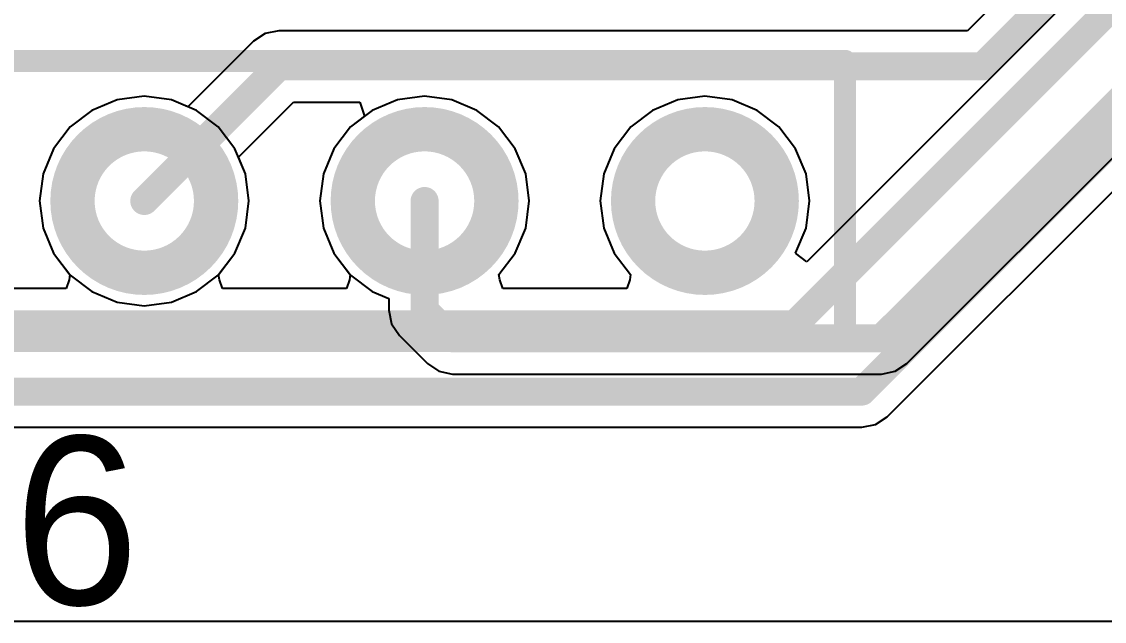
# Model space of a CAD drawing. Header units: millimetres. Extents: x 0.91 to 3, y 1 to 3.
# Drawn here: x 2.4062 to 2.7925, y 1 to 1.214 of the extents above; entities that cross this region are included whole.
import ezdxf

# ---------------------------------------------------------------- set-up
doc = ezdxf.new("R2010")
doc.units = ezdxf.units.MM
doc.header["$MEASUREMENT"] = 0
for name, color, linetype in [('BottomLayer', 5, 'Continuous'), ('BottomSolder', 6, 'Continuous'), ('MultiLayer', 9, 'Continuous'), ('TopLayer', 1, 'Continuous'), ('TopOverlay', 2, 'Continuous'), ('TopSolder', 216, 'Continuous')]:
    doc.layers.add(name, color=color, linetype=linetype)

# ---------------------------------------------------------------- blocks, each defined once
blk = doc.blocks.new('HDR1X6_166')
at = {"layer": 'BottomLayer', "const_width": 0.01181}
for points in [[(0.27638, 0, 1), (0.32362, 0, 1)], [(0.37638, 0, 1), (0.42362, 0, 1)], [(0.47638, 0, 1), (0.52362, 0, 1)]]:
    blk.add_lwpolyline(points, format="xyb", close=True, dxfattribs=at)
at = {"layer": 'BottomSolder', "const_width": 0.01581}
for points in [[(0.27438, 0, 1), (0.32562, 0, 1)], [(0.37438, 0, 1), (0.42562, 0, 1)], [(0.47438, 0, 1), (0.52562, 0, 1)]]:
    blk.add_lwpolyline(points, format="xyb", close=True, dxfattribs=at)
at = {"layer": 'MultiLayer', "const_width": 0.01181}
for points in [[(0.27638, 0, 1), (0.32362, 0, 1)], [(0.37638, 0, 1), (0.42362, 0, 1)], [(0.47638, 0, 1), (0.52362, 0, 1)]]:
    blk.add_lwpolyline(points, format="xyb", close=True, dxfattribs=at)
at = {"layer": 'TopLayer', "const_width": 0.01181}
for points in [[(0.27638, 0, 1), (0.32362, 0, 1)], [(0.37638, 0, 1), (0.42362, 0, 1)], [(0.47638, 0, 1), (0.52362, 0, 1)]]:
    blk.add_lwpolyline(points, format="xyb", close=True, dxfattribs=at)
at = {"layer": 'TopOverlay', "const_width": 0.00787}
for points in [[(-0.05, 0.05), (0.55, 0.05)], [(0.55, -0.05), (0.55, 0.05)], [(-0.05, -0.05), (0.55, -0.05)]]:
    blk.add_lwpolyline(points, dxfattribs=at)
at = {"layer": 'TopOverlay', "const_width": 0.00394}
for points in [[(0.54803, 0.05, 1), (0.55197, 0.05, 1)], [(0.54803, 0.05, 1), (0.55197, 0.05, 1)], [(0.54803, -0.05, 1), (0.55197, -0.05, 1)], [(0.54803, -0.05, 1), (0.55197, -0.05, 1)]]:
    blk.add_lwpolyline(points, format="xyb", close=True, dxfattribs=at)
at = {"layer": 'TopSolder', "const_width": 0.01581}
for points in [[(0.27438, 0, 1), (0.32562, 0, 1)], [(0.37438, 0, 1), (0.42562, 0, 1)], [(0.47438, 0, 1), (0.52562, 0, 1)]]:
    blk.add_lwpolyline(points, format="xyb", close=True, dxfattribs=at)

msp = doc.modelspace()

# ---------------------------------------------------------------- linework, layer by layer
at = {"layer": 'BottomLayer'}
for p, q in [((2.77076, 1.23778), (2.74372, 1.21074)), ((2.49312, 1.20977), (2.48899, 1.20701)), ((2.498, 1.21074), (2.49312, 1.20977)), ((2.74372, 1.21074), (2.498, 1.21074)), ((2.48899, 1.20701), (2.46559, 1.18362)), ((2.44033, 1.18607), (2.43133, 1.18234)), ((2.45, 1.18735), (2.44033, 1.18607)), ((2.45967, 1.18607), (2.45, 1.18735)), ((2.46559, 1.18362), (2.45967, 1.18607)), ((2.43133, 1.18234), (2.42359, 1.17641)), ((2.48362, 1.16559), (2.50328, 1.18526)), ((2.50328, 1.18526), (2.52691, 1.18526)), ((2.52691, 1.18526), (2.5286, 1.18026)), ((2.5286, 1.18026), (2.52359, 1.17641)), ((2.72201, 1.09199), (2.81051, 1.18049)), ((2.42359, 1.17641), (2.41766, 1.16867)), ((2.52359, 1.17641), (2.51766, 1.16867)), ((2.41766, 1.16867), (2.41393, 1.15967)), ((2.51766, 1.16867), (2.51393, 1.15967)), ((2.48607, 1.15967), (2.48362, 1.16559)), ((2.41393, 1.15967), (2.41265, 1.15)), ((2.48735, 1.15), (2.48607, 1.15967)), ((2.51393, 1.15967), (2.51265, 1.15)), ((2.41265, 1.15), (2.41393, 1.14033)), ((2.48607, 1.14033), (2.48735, 1.15)), ((2.51265, 1.15), (2.51393, 1.14033)), ((2.41393, 1.14033), (2.41766, 1.13133)), ((2.48234, 1.13133), (2.48607, 1.14033)), ((2.51393, 1.14033), (2.51766, 1.13133)), ((2.41766, 1.13133), (2.42359, 1.12359)), ((2.47641, 1.12359), (2.48234, 1.13133)), ((2.51766, 1.13133), (2.52359, 1.12359)), ((2.42359, 1.12359), (2.43133, 1.11766)), ((2.46867, 1.11766), (2.47641, 1.12359)), ((2.52359, 1.12359), (2.53133, 1.11766)), ((2.43133, 1.11766), (2.44033, 1.11393)), ((2.45967, 1.11393), (2.46867, 1.11766)), ((2.53133, 1.11766), (2.53726, 1.1152)), ((2.44033, 1.11393), (2.45, 1.11265)), ((2.45, 1.11265), (2.45967, 1.11393)), ((2.53726, 1.1152), (2.53726, 1.111)), ((2.53726, 1.111), (2.53823, 1.10612)), ((2.53823, 1.10612), (2.54099, 1.10199)), ((2.54099, 1.10199), (2.55099, 1.09199)), ((2.55099, 1.09199), (2.55512, 1.08923)), ((2.55512, 1.08923), (2.56, 1.08826)), ((2.713, 1.08826), (2.71788, 1.08923)), ((2.71788, 1.08923), (2.72201, 1.09199)), ((2.56, 1.08826), (2.713, 1.08826)), ((3, 1), (1, 1))]:
    msp.add_line(p, q, dxfattribs=at)
at = {"layer": 'BottomLayer', "const_width": 0.01}
for points in [[(2.749, 1.198), (2.7835, 1.2325)], [(2.45, 1.15), (2.498, 1.198)], [(2.498, 1.198), (2.749, 1.198)], [(2.713, 1.101), (2.8015, 1.1895)], [(2.55, 1.111), (2.55, 1.15)], [(2.55, 1.111), (2.56, 1.101)], [(2.56, 1.101), (2.713, 1.101)]]:
    msp.add_lwpolyline(points, dxfattribs=at)
at = {"layer": 'BottomLayer', "const_width": 0.005}
for points in [[(2.4955, 1.198, 1), (2.5005, 1.198, 1)], [(2.4955, 1.198, 1), (2.5005, 1.198, 1)], [(2.7465, 1.198, 1), (2.7515, 1.198, 1)], [(2.7465, 1.198, 1), (2.7515, 1.198, 1)], [(2.4475, 1.15, 1), (2.4525, 1.15, 1)], [(2.5475, 1.15, 1), (2.5525, 1.15, 1)], [(2.5475, 1.111, 1), (2.5525, 1.111, 1)], [(2.5475, 1.111, 1), (2.5525, 1.111, 1)], [(2.5575, 1.101, 1), (2.5625, 1.101, 1)], [(2.5575, 1.101, 1), (2.5625, 1.101, 1)], [(2.7105, 1.101, 1), (2.7155, 1.101, 1)], [(2.7105, 1.101, 1), (2.7155, 1.101, 1)]]:
    msp.add_lwpolyline(points, format="xyb", close=True, dxfattribs=at)
at = {"layer": 'TopLayer'}
for p, q in [((2.89826, 1.34028), (2.68633, 1.12835)), ((2.71501, 1.07299), (2.93801, 1.29599)), ((2.44033, 1.18607), (2.43133, 1.18234)), ((2.45, 1.18735), (2.44033, 1.18607)), ((2.45967, 1.18607), (2.45, 1.18735)), ((2.46867, 1.18234), (2.45967, 1.18607)), ((2.54033, 1.18607), (2.53133, 1.18234)), ((2.55, 1.18735), (2.54033, 1.18607)), ((2.55967, 1.18607), (2.55, 1.18735)), ((2.56867, 1.18234), (2.55967, 1.18607)), ((2.64033, 1.18607), (2.63133, 1.18234)), ((2.65, 1.18735), (2.64033, 1.18607)), ((2.65967, 1.18607), (2.65, 1.18735)), ((2.66867, 1.18234), (2.65967, 1.18607)), ((2.43133, 1.18234), (2.42359, 1.17641)), ((2.47641, 1.17641), (2.46867, 1.18234)), ((2.53133, 1.18234), (2.52359, 1.17641)), ((2.57641, 1.17641), (2.56867, 1.18234)), ((2.63133, 1.18234), (2.62359, 1.17641)), ((2.67641, 1.17641), (2.66867, 1.18234)), ((2.42359, 1.17641), (2.41766, 1.16867)), ((2.48234, 1.16867), (2.47641, 1.17641)), ((2.52359, 1.17641), (2.51766, 1.16867)), ((2.58234, 1.16867), (2.57641, 1.17641)), ((2.62359, 1.17641), (2.61766, 1.16867)), ((2.68234, 1.16867), (2.67641, 1.17641)), ((2.41766, 1.16867), (2.41393, 1.15967)), ((2.48607, 1.15967), (2.48234, 1.16867)), ((2.51766, 1.16867), (2.51393, 1.15967)), ((2.58607, 1.15967), (2.58234, 1.16867)), ((2.61766, 1.16867), (2.61393, 1.15967)), ((2.68607, 1.15967), (2.68234, 1.16867)), ((2.41393, 1.15967), (2.41265, 1.15)), ((2.48735, 1.15), (2.48607, 1.15967)), ((2.51393, 1.15967), (2.51265, 1.15)), ((2.58735, 1.15), (2.58607, 1.15967)), ((2.61393, 1.15967), (2.61265, 1.15)), ((2.68735, 1.15), (2.68607, 1.15967)), ((2.41265, 1.15), (2.41393, 1.14033)), ((2.48607, 1.14033), (2.48735, 1.15)), ((2.51265, 1.15), (2.51393, 1.14033)), ((2.58607, 1.14033), (2.58735, 1.15)), ((2.61265, 1.15), (2.61393, 1.14033)), ((2.68607, 1.14033), (2.68735, 1.15)), ((2.41393, 1.14033), (2.41766, 1.13133)), ((2.48234, 1.13133), (2.48607, 1.14033)), ((2.51393, 1.14033), (2.51766, 1.13133)), ((2.58234, 1.13133), (2.58607, 1.14033)), ((2.61393, 1.14033), (2.61766, 1.13133)), ((2.68234, 1.13133), (2.68607, 1.14033)), ((2.41766, 1.13133), (2.42347, 1.12374)), ((2.47653, 1.12374), (2.48234, 1.13133)), ((2.51766, 1.13133), (2.52347, 1.12374)), ((2.57653, 1.12374), (2.58234, 1.13133)), ((2.61766, 1.13133), (2.62347, 1.12374)), ((2.68633, 1.12835), (2.68234, 1.13133)), ((2.42321, 1.12192), (2.42213, 1.11874)), ((2.42347, 1.12374), (2.42321, 1.12192)), ((2.47679, 1.12192), (2.47653, 1.12374)), ((2.47787, 1.11874), (2.47679, 1.12192)), ((2.52321, 1.12192), (2.52213, 1.11874)), ((2.52347, 1.12374), (2.52321, 1.12192)), ((2.57679, 1.12192), (2.57653, 1.12374)), ((2.57787, 1.11874), (2.57679, 1.12192)), ((2.62321, 1.12192), (2.62213, 1.11874)), ((2.62347, 1.12374), (2.62321, 1.12192)), ((2.42213, 1.11874), (2.27787, 1.11874)), ((2.52213, 1.11874), (2.47787, 1.11874)), ((2.62213, 1.11874), (2.57787, 1.11874)), ((2.706, 1.06926), (2.71088, 1.07023)), ((2.71088, 1.07023), (2.71501, 1.07299)), ((2.14, 1.06926), (2.706, 1.06926)), ((3, 1), (1, 1))]:
    msp.add_line(p, q, dxfattribs=at)
at = {"layer": 'TopLayer', "const_width": 0.01}
for points in [[(2.682, 1.106), (2.911, 1.335)], [(2.706, 1.082), (2.929, 1.305)], [(2.194, 1.106), (2.682, 1.106)], [(2.14, 1.082), (2.706, 1.082)]]:
    msp.add_lwpolyline(points, dxfattribs=at)
at = {"layer": 'TopLayer', "const_width": 0.005}
for points in [[(2.6795, 1.106, 1), (2.6845, 1.106, 1)], [(2.6795, 1.106, 1), (2.6845, 1.106, 1)], [(2.7035, 1.082, 1), (2.7085, 1.082, 1)], [(2.7035, 1.082, 1), (2.7085, 1.082, 1)]]:
    msp.add_lwpolyline(points, format="xyb", close=True, dxfattribs=at)

# ---------------------------------------------------------------- block references
at = {"rotation": 360}
msp.add_blockref('HDR1X6_166', (2.15, 1.15), dxfattribs=at)

# ---------------------------------------------------------------- texts
at = {"layer": 'TopOverlay'}
msp.add_text('P6', height=0.06, dxfattribs=at).set_placement((2.35, 1.006))

doc.saveas('drawing.dxf')
